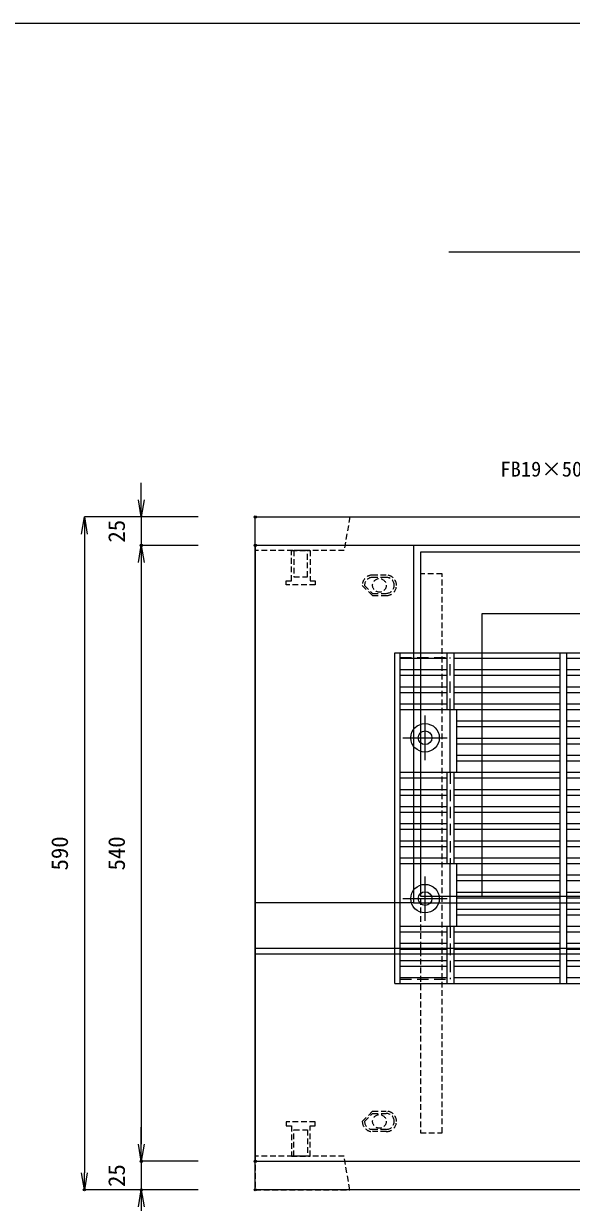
# Model space of a CAD drawing. Units: millimetres, scale not verified. Extents: x -1945 to 1945, y -1188 to 1652.
# Drawn here: x -840 to -359, y 619 to 1652 of the extents above; entities that cross this region are included whole.
import ezdxf
from ezdxf.enums import TextEntityAlignment as Align

# ---------------------------------------------------------------- set-up
doc = ezdxf.new("R2010")
doc.units = ezdxf.units.MM
doc.header["$LTSCALE"] = 10
doc.header["$PDMODE"] = 32
doc.header["$PDSIZE"] = 2
doc.linetypes.add('USER1', pattern=[0.75, 0.5, -0.25])
doc.linetypes.add('USER2', pattern=[1.5, 1, -0.5])
doc.layers.add('0-0_0', color=7, linetype='Continuous')
doc.layers.add('0-2_DEFPOINTS', color=7, linetype='Continuous')
for name, color, linetype, lineweight in [('0-1_TITLE', 7, 'Continuous', 18), ('0-3_KIJUN', 7, 'USER1', 18), ('0-5_SUNPO_S10', 3, 'Continuous', 18), ('0-7_10-グレーチング', 5, 'Continuous', 18)]:
    doc.layers.add(name, color=color, linetype=linetype, lineweight=lineweight)
doc.styles.add('ＭＳ ゴシック', font='')
doc.styles.get('ＭＳ ゴシック').set_extended_font_data('MS Gothic')

# ---------------------------------------------------------------- blocks, each defined once
blk = doc.blocks.new('D12')
at = {"layer": '0-2_DEFPOINTS'}
blk.add_point((1308.34, 2049.64), dxfattribs=at)
blk = doc.blocks.new('_OPEN')
at = {"layer": '0-0_0'}
blk.add_line((0, 0), (-1, 0), dxfattribs=at)
blk.add_lwpolyline([(-1, 0.1667), (0, 0), (-1, -0.1667)], dxfattribs=at)
blk = doc.blocks.new('D13')
at = {"layer": '0-2_DEFPOINTS'}
for p in [(1308.34, 2639.64), (1208.34, 2614.64), (1308.34, 2614.64)]:
    blk.add_point(p, dxfattribs=at)
at = {"layer": '0-5_SUNPO_S10'}
for p, q in [((1208.34, 2654.64), (1208.34, 2669.64)), ((1258.34, 2639.64), (1208.34, 2639.64)), ((1208.34, 2639.64), (1208.34, 2614.64)), ((1258.34, 2614.64), (1208.34, 2614.64)), ((1208.34, 2599.64), (1208.34, 2584.64))]:
    blk.add_line(p, q, dxfattribs=at)
at = {"layer": '0-5_SUNPO_S10', "xscale": 15, "yscale": 15}
for p, rotation in [((1208.34, 2639.64), 270), ((1208.34, 2614.64), 90)]:
    blk.add_blockref('_OPEN', p, dxfattribs=dict(at, rotation=rotation))
at = {"layer": '0-5_SUNPO_S10', "color": 7, "style": 'ＭＳ ゴシック'}
blk.add_text('25', height=14.66, rotation=90, dxfattribs=at).set_placement((1198.34, 2617.14), align=Align.BOTTOM_LEFT)
blk = doc.blocks.new('D14')
at = {"layer": '0-2_DEFPOINTS'}
for p in [(1308.34, 2614.64), (1208.34, 2074.64), (1308.34, 2074.64)]:
    blk.add_point(p, dxfattribs=at)
at = {"layer": '0-5_SUNPO_S10'}
for p, q in [((1258.34, 2614.64), (1208.34, 2614.64)), ((1208.34, 2599.64), (1208.34, 2089.64)), ((1258.34, 2074.64), (1208.34, 2074.64))]:
    blk.add_line(p, q, dxfattribs=at)
at = {"layer": '0-5_SUNPO_S10', "xscale": 15, "yscale": 15}
for p, rotation in [((1208.34, 2614.64), 90), ((1208.34, 2074.64), 270)]:
    blk.add_blockref('_OPEN', p, dxfattribs=dict(at, rotation=rotation))
at = {"layer": '0-5_SUNPO_S10', "color": 7, "style": 'ＭＳ ゴシック'}
blk.add_text('540', height=14.66, rotation=90, dxfattribs=at).set_placement((1198.34, 2329.64), align=Align.BOTTOM_LEFT)
blk = doc.blocks.new('D15')
at = {"layer": '0-2_DEFPOINTS'}
for p in [(1308.34, 2074.64), (1208.34, 2049.64), (1308.34, 2049.64)]:
    blk.add_point(p, dxfattribs=at)
at = {"layer": '0-5_SUNPO_S10'}
for p, q in [((1208.34, 2089.64), (1208.34, 2104.64)), ((1258.34, 2074.64), (1208.34, 2074.64)), ((1208.34, 2074.64), (1208.34, 2049.64)), ((1258.34, 2049.64), (1208.34, 2049.64)), ((1208.34, 2034.64), (1208.34, 2019.64))]:
    blk.add_line(p, q, dxfattribs=at)
at = {"layer": '0-5_SUNPO_S10', "xscale": 15, "yscale": 15}
for p, rotation in [((1208.34, 2074.64), 270), ((1208.34, 2049.64), 90)]:
    blk.add_blockref('_OPEN', p, dxfattribs=dict(at, rotation=rotation))
at = {"layer": '0-5_SUNPO_S10', "color": 7, "style": 'ＭＳ ゴシック'}
blk.add_text('25', height=14.66, rotation=90, dxfattribs=at).set_placement((1198.34, 2052.14), align=Align.BOTTOM_LEFT)
blk = doc.blocks.new('D16')
at = {"layer": '0-2_DEFPOINTS'}
for p in [(1308.34, 2639.64), (1158.34, 2049.64), (1308.34, 2049.64)]:
    blk.add_point(p, dxfattribs=at)
at = {"layer": '0-5_SUNPO_S10'}
for p, q in [((1258.34, 2639.64), (1158.34, 2639.64)), ((1158.34, 2624.64), (1158.34, 2064.64)), ((1258.34, 2049.64), (1158.34, 2049.64))]:
    blk.add_line(p, q, dxfattribs=at)
at = {"layer": '0-5_SUNPO_S10', "xscale": 15, "yscale": 15}
for p, rotation in [((1158.34, 2639.64), 90), ((1158.34, 2049.64), 270)]:
    blk.add_blockref('_OPEN', p, dxfattribs=dict(at, rotation=rotation))
at = {"layer": '0-5_SUNPO_S10', "color": 7, "style": 'ＭＳ ゴシック'}
blk.add_text('590', height=14.66, rotation=90, dxfattribs=at).set_placement((1148.34, 2329.64), align=Align.BOTTOM_LEFT)
blk = doc.blocks.new('A$C5F074F6B')
at = {"layer": '0-7_10-グレーチング'}
for p, q in [((-22.4, -76.67), (-22.4, 213.33)), ((-22.4, 213.33), (621.1, 213.33)), ((-17.9, -76.67), (-17.9, 213.33)), ((23.6, 208.33), (-17.9, 208.33)), ((23.6, 163.33), (23.6, 213.33)), ((29.6, 163.33), (29.6, 213.33)), ((122.6, 208.33), (29.6, 208.33)), ((122.6, -76.67), (122.6, 213.33)), ((128.6, -76.67), (128.6, 213.33)), ((222.6, 208.33), (128.6, 208.33)), ((23.6, 198.33), (-17.9, 198.33)), ((122.6, 198.33), (29.6, 198.33)), ((222.6, 198.33), (128.6, 198.33)), ((23.6, 193.33), (-17.9, 193.33)), ((122.6, 193.33), (29.6, 193.33)), ((222.6, 193.33), (128.6, 193.33)), ((23.6, 183.33), (-17.9, 183.33)), ((23.6, 178.33), (-17.9, 178.33)), ((122.6, 183.33), (29.6, 183.33)), ((122.6, 178.33), (29.6, 178.33)), ((222.6, 183.33), (128.6, 183.33)), ((222.6, 178.33), (128.6, 178.33)), ((23.6, 168.33), (-17.9, 168.33)), ((122.6, 168.33), (29.6, 168.33)), ((222.6, 168.33), (128.6, 168.33)), ((122.6, 163.33), (-17.9, 163.33)), ((4.1, 119.33), (4.1, 158.33)), ((26.1, 108.33), (26.1, 163.33)), ((32.1, 108.33), (32.1, 163.33)), ((222.6, 163.33), (128.6, 163.33)), ((122.6, 153.33), (32.1, 153.33)), ((122.6, 148.33), (32.1, 148.33)), ((222.6, 153.33), (128.6, 153.33)), ((222.6, 148.33), (128.6, 148.33)), ((-15.4, 138.83), (23.6, 138.83)), ((122.6, 138.33), (32.1, 138.33)), ((222.6, 138.33), (128.6, 138.33)), ((122.6, 133.33), (32.1, 133.33)), ((222.6, 133.33), (128.6, 133.33)), ((122.6, 123.33), (32.1, 123.33)), ((122.6, 118.33), (32.1, 118.33)), ((222.6, 123.33), (128.6, 123.33)), ((222.6, 118.33), (128.6, 118.33)), ((122.6, 108.33), (-17.9, 108.33)), ((23.6, 28.33), (23.6, 108.33)), ((29.6, 28.33), (29.6, 108.33)), ((222.6, 108.33), (128.6, 108.33)), ((23.6, 103.33), (-17.9, 103.33)), ((23.6, 93.33), (-17.9, 93.33)), ((122.6, 103.33), (29.6, 103.33)), ((122.6, 93.33), (29.6, 93.33)), ((222.6, 103.33), (128.6, 103.33)), ((222.6, 93.33), (128.6, 93.33)), ((23.6, 88.33), (-17.9, 88.33)), ((122.6, 88.33), (29.6, 88.33)), ((222.6, 88.33), (128.6, 88.33)), ((23.6, 78.33), (-17.9, 78.33)), ((23.6, 73.33), (-17.9, 73.33)), ((122.6, 78.33), (29.6, 78.33)), ((122.6, 73.33), (29.6, 73.33)), ((222.6, 78.33), (128.6, 78.33)), ((222.6, 73.33), (128.6, 73.33)), ((23.6, 63.33), (-17.9, 63.33)), ((122.6, 63.33), (29.6, 63.33)), ((222.6, 63.33), (128.6, 63.33)), ((23.6, 58.33), (-17.9, 58.33)), ((122.6, 58.33), (29.6, 58.33)), ((222.6, 58.33), (128.6, 58.33)), ((23.6, 48.33), (-17.9, 48.33)), ((23.6, 43.33), (-17.9, 43.33)), ((122.6, 48.33), (29.6, 48.33)), ((122.6, 43.33), (29.6, 43.33)), ((222.6, 48.33), (128.6, 48.33)), ((222.6, 43.33), (128.6, 43.33)), ((23.6, 33.33), (-17.9, 33.33)), ((122.6, 33.33), (29.6, 33.33)), ((222.6, 33.33), (128.6, 33.33)), ((122.6, 28.33), (-17.9, 28.33)), ((26.1, -26.67), (26.1, 28.33)), ((32.1, -26.67), (32.1, 28.33)), ((222.6, 28.33), (128.6, 28.33)), ((4.1, -21.67), (4.1, 17.33)), ((122.6, 18.33), (32.1, 18.33)), ((122.6, 13.33), (32.1, 13.33)), ((222.6, 18.33), (128.6, 18.33)), ((222.6, 13.33), (128.6, 13.33)), ((122.6, 3.33), (32.1, 3.33)), ((222.6, 3.33), (128.6, 3.33)), ((-15.4, -2.17), (23.6, -2.17)), ((122.6, -1.67), (32.1, -1.67)), ((222.6, -1.67), (128.6, -1.67)), ((122.6, -11.67), (32.1, -11.67)), ((122.6, -16.67), (32.1, -16.67)), ((222.6, -11.67), (128.6, -11.67)), ((222.6, -16.67), (128.6, -16.67)), ((122.6, -26.67), (-17.9, -26.67)), ((23.6, -76.67), (23.6, -26.67)), ((29.6, -76.67), (29.6, -26.67)), ((222.6, -26.67), (128.6, -26.67)), ((23.6, -31.67), (-17.9, -31.67)), ((122.6, -31.67), (29.6, -31.67)), ((222.6, -31.67), (128.6, -31.67)), ((23.6, -41.67), (-17.9, -41.67)), ((23.6, -46.67), (-17.9, -46.67)), ((122.6, -41.67), (29.6, -41.67)), ((122.6, -46.67), (29.6, -46.67)), ((222.6, -41.67), (128.6, -41.67)), ((222.6, -46.67), (128.6, -46.67)), ((23.6, -56.67), (-17.9, -56.67)), ((23.6, -61.67), (-17.9, -61.67)), ((122.6, -56.67), (29.6, -56.67)), ((122.6, -61.67), (29.6, -61.67)), ((222.6, -56.67), (128.6, -56.67)), ((222.6, -61.67), (128.6, -61.67)), ((23.6, -71.67), (-17.9, -71.67)), ((122.6, -71.67), (29.6, -71.67)), ((222.6, -71.67), (128.6, -71.67)), ((-22.4, -76.67), (621.1, -76.67))]:
    blk.add_line(p, q, dxfattribs=at)
at = {"layer": '0-7_10-グレーチング', "linetype": 'USER2'}
for p, q in [((-17.9, 209.33), (26.1, 209.33)), ((26.1, 163.33), (26.1, 209.33)), ((26.1, 108.33), (26.1, 28.33)), ((26.1, -26.67), (26.1, -72.67)), ((-17.9, -72.67), (26.1, -72.67))]:
    blk.add_line(p, q, dxfattribs=at)
at = {"layer": '0-7_10-グレーチング'}
for centre, radius in [((4.1, 138.83), 12.5), ((4.1, 138.83), 6), ((4.1, -2.17), 12.5), ((4.1, -2.17), 6)]:
    blk.add_circle(centre, radius, dxfattribs=at)

msp = doc.modelspace()

# ---------------------------------------------------------------- linework, layer by layer
at = {"layer": '0-1_TITLE', "color": 1}
msp.add_line((-466.66, 1452.21), (466.66, 1452.21), dxfattribs=at)
at = {"layer": '0-1_TITLE', "color": 2}
msp.add_lwpolyline([(-1945, -1187.79), (1945, -1187.79), (1945, 1652.21), (-1945, 1652.21)], close=True, dxfattribs=at)
at = {"layer": '0-3_KIJUN'}
for p, q in [((-521.66, 1168.64), (-533.66, 1168.64)), ((-542.66, 1159.64), (-533.66, 1150.64)), ((-540.66, 1159.64), (-533.66, 1152.64)), ((-521.66, 1166.64), (-533.66, 1166.64)), ((-533.66, 1152.64), (-521.66, 1152.64)), ((-533.66, 1150.64), (-521.66, 1150.64)), ((-542.66, 689.64), (-533.66, 698.64)), ((-540.66, 689.64), (-533.66, 696.64)), ((-533.66, 698.64), (-521.66, 698.64)), ((-533.66, 696.64), (-521.66, 696.64)), ((-521.66, 682.64), (-533.66, 682.64)), ((-521.66, 680.64), (-533.66, 680.64))]:
    msp.add_line(p, q, dxfattribs=at)
at = {"layer": '0-3_KIJUN', "linetype": 'Continuous'}
for p, q in [((-497.66, 881.14), (-636.66, 881.14)), ((361.34, 841.14), (-636.66, 841.14)), ((361.34, 836.14), (-636.66, 836.14))]:
    msp.add_line(p, q, dxfattribs=at)
for points in [[(361.34, 629.64), (-636.66, 629.64), (-636.66, 1219.64), (361.34, 1219.64)], [(361.34, 1194.64), (-636.66, 1194.64), (-636.66, 654.64), (361.34, 654.64)], [(222.34, 1194.64), (-497.66, 1194.64), (-497.66, 881.14), (222.34, 881.14)], [(216.34, 1188.64), (-491.66, 1188.64), (-491.66, 887.14), (216.34, 887.14)], [(162.34, 1134.64), (-437.66, 1134.64), (-437.66, 887.14), (162.34, 887.14)]]:
    msp.add_lwpolyline(points, close=True, dxfattribs=at)
at = {"layer": '0-3_KIJUN'}
for points in [[(-553.66, 1219.64), (-558.66, 1190.14), (-636.66, 1190.14), (-636.66, 1219.64)], [(-604.88, 1190.14), (-588.43, 1190.14), (-588.43, 1163.64), (-583.91, 1163.64), (-583.91, 1160.14), (-609.41, 1160.14), (-609.41, 1163.64), (-604.88, 1163.64)], [(-590.66, 1190.14), (-602.66, 1190.14), (-602.66, 1167.14), (-590.66, 1167.14)], [(-472.66, 1169.64), (-491.66, 1169.64), (-491.66, 679.64), (-472.66, 679.64)], [(-604.88, 659.14), (-588.43, 659.14), (-588.43, 685.64), (-583.91, 685.64), (-583.91, 689.14), (-609.41, 689.14), (-609.41, 685.64), (-604.88, 685.64)], [(-590.66, 659.14), (-602.66, 659.14), (-602.66, 682.14), (-590.66, 682.14)], [(-553.66, 629.64), (-558.66, 659.14), (-636.66, 659.14), (-636.66, 629.64)]]:
    msp.add_lwpolyline(points, close=True, dxfattribs=at)
for centre in [(-527.66, 1159.64), (-527.66, 689.64)]:
    msp.add_circle(centre, 6, dxfattribs=at)
for centre, radius, start, end in [((-533.66, 1159.64), 9, 90, 180), ((-521.66, 1159.64), 9, 0, 90), ((-533.66, 1159.64), 7, 90, 180), ((-521.66, 1159.64), 7, 0, 90), ((-521.66, 1159.64), 9, 270, 360), ((-521.66, 1159.64), 7, 270, 0), ((-521.66, 689.64), 9, 0, 90), ((-521.66, 689.64), 7, 0, 90), ((-533.66, 689.64), 9, 180, 270), ((-533.66, 689.64), 7, 180, 270), ((-521.66, 689.64), 9, 270, 360), ((-521.66, 689.64), 7, 270, 0)]:
    msp.add_arc(centre, radius, start, end, dxfattribs=at)

# ---------------------------------------------------------------- block references
at = {"layer": '0-5_SUNPO_S10'}
for name in ['D13', 'D16', 'D14', 'D15', 'D12']:
    msp.add_blockref(name, (-1945, -1420), dxfattribs=at)
at = {"layer": '0-7_10-グレーチング'}
msp.add_blockref('A$C5F074F6B', (-491.66, 887.14), dxfattribs=at)

# ---------------------------------------------------------------- texts
at = {"layer": '0-5_SUNPO_S10', "color": 7, "style": 'ＭＳ ゴシック'}
msp.add_text('FB19×50×L490 -2', height=13.2, dxfattribs=at).set_placement((-421.43, 1251.05), align=Align.BOTTOM_LEFT)

doc.saveas('drawing.dxf')
